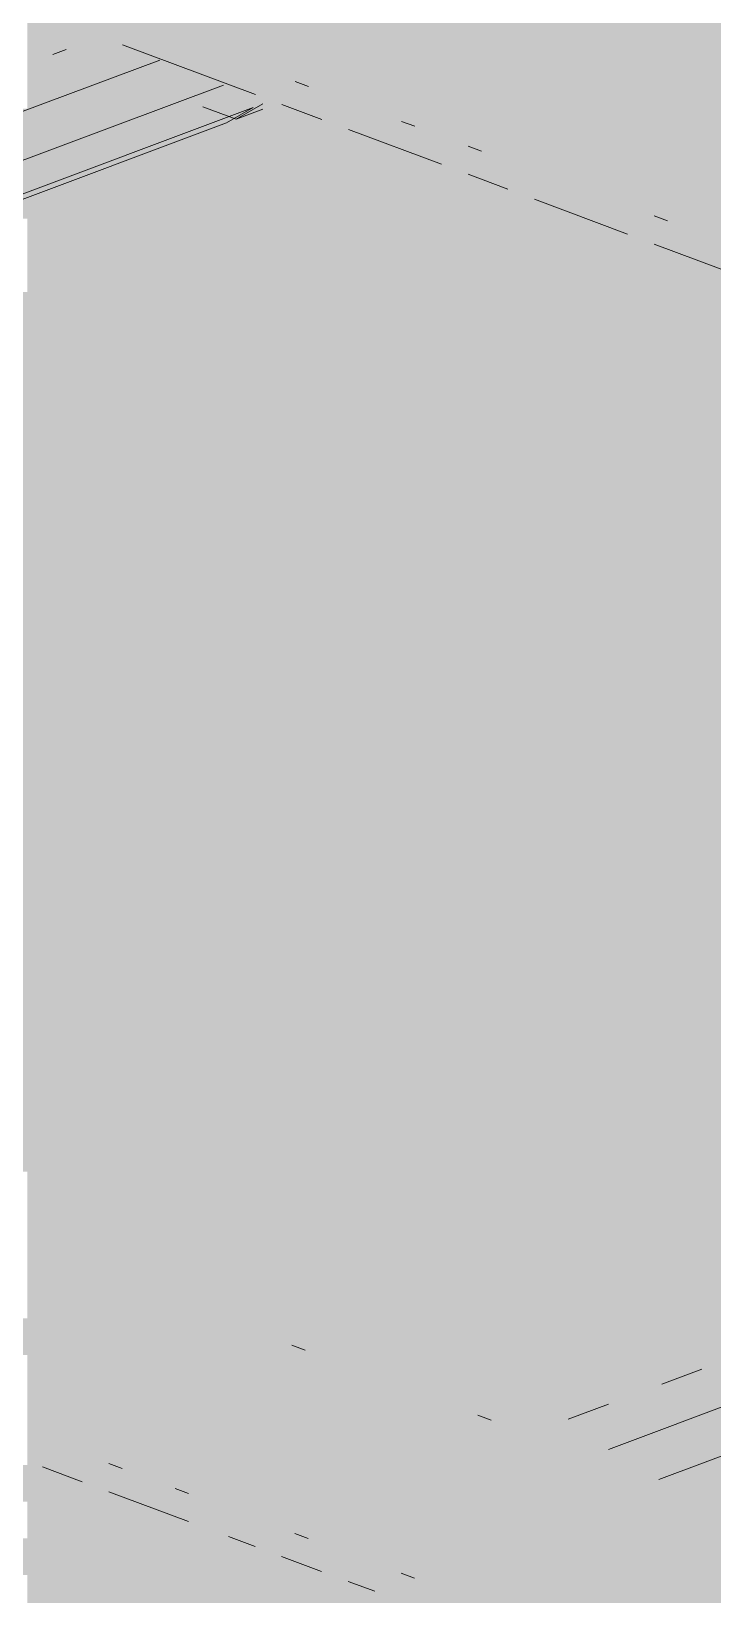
# Paper-space layout '03 3D Building and Roof' of a CAD drawing. Header units: millimetres. Extents: x 5 to 415, y 5 to 292.
# Drawn here: x 140.75 to 143.94, y 85.85 to 93.16 of the extents above; entities that cross this region are included whole.
import ezdxf

# ---------------------------------------------------------------- set-up
doc = ezdxf.new("R2010")
doc.units = ezdxf.units.MM
doc.layers.add('EXISTING', color=7, linetype='Continuous')
doc.layers.add('IMAGES', color=7, linetype='Continuous')

# ---------------------------------------------------------------- blocks, each defined once
blk = doc.blocks.new('SHEET_03')
at = {"layer": 'EXISTING', "color": 250, "lineweight": 9}
for p, q in [((140.854, 93.0526), (140.9165, 93.076)), ((141.8011, 92.8657), (141.1793, 93.0986)), ((133.731, 90.1716), (141.3539, 93.0272)), ((141.9876, 92.9269), (142.0498, 92.9036)), ((141.6515, 92.9103), (134.0911, 90.0781)), ((134.2308, 89.9735), (141.7912, 92.8057)), ((141.5562, 92.808), (141.7107, 92.7501)), ((141.7912, 92.8057), (141.6662, 92.7334)), ((141.7107, 92.7501), (141.8357, 92.8223)), ((141.7107, 92.7501), (141.8357, 92.7969)), ((142.112, 92.7492), (141.9254, 92.8191)), ((134.2933, 89.9715), (141.6662, 92.7334)), ((142.6716, 92.5396), (142.2363, 92.7026)), ((142.485, 92.7406), (142.5472, 92.7173)), ((142.7959, 92.6241), (142.8581, 92.6008)), ((142.9824, 92.4231), (142.7959, 92.493)), ((143.542, 92.2135), (143.1068, 92.3765)), ((143.6664, 92.298), (143.7286, 92.2747)), ((144.3504, 91.9107), (143.6664, 92.1669)), ((143.4521, 86.53), (151.1375, 89.409)), ((151.4976, 89.3155), (143.6873, 86.3897)), ((142.0338, 86.9941), (141.9716, 87.0174)), ((143.702, 86.8363), (143.8895, 86.9065)), ((143.2646, 86.6725), (143.4521, 86.7427)), ((142.9043, 86.668), (142.8421, 86.6913)), ((140.9916, 86.3794), (140.805, 86.4493)), ((141.1159, 86.4639), (141.1781, 86.4406)), ((141.4268, 86.3474), (141.489, 86.3241)), ((141.489, 86.193), (141.1159, 86.3328)), ((141.7999, 86.0766), (141.6755, 86.1232)), ((141.9864, 86.1378), (142.0486, 86.1145)), ((142.1108, 85.9601), (141.9242, 86.03)), ((142.3595, 85.8669), (142.2351, 85.9135)), ((142.4838, 85.9515), (142.546, 85.9282))]:
    blk.add_line(p, q, dxfattribs=at)
at = {"layer": 'IMAGES', "color": 7}
for points in [[(140.7349, 93.1429), (140.9063, 93.1429), (140.7349, 93.3143), (140.9063, 93.3143)], [(140.9063, 92.9714), (141.0777, 92.9714), (140.9063, 93.3143), (141.0777, 93.3143)], [(141.0777, 93.1429), (141.249, 93.1429), (141.0777, 93.3143), (141.249, 93.3143)], [(141.249, 93.1429), (141.4204, 93.1429), (141.249, 93.3143), (141.4204, 93.3143)], [(141.4204, 93.1429), (141.5918, 93.1429), (141.4204, 93.3143), (141.5918, 93.3143)], [(141.5918, 93.1429), (141.7631, 93.1429), (141.5918, 93.3143), (141.7631, 93.3143)], [(141.7631, 93.1429), (141.9345, 93.1429), (141.7631, 93.3143), (141.9345, 93.3143)], [(141.9345, 93.1429), (142.2772, 93.1429), (141.9345, 93.3143), (142.2772, 93.3143)], [(142.2772, 93.1429), (142.6199, 93.1429), (142.2772, 93.3143), (142.6199, 93.3143)], [(142.6199, 93.1429), (144.3336, 93.1429), (142.6199, 93.3143), (144.3336, 93.3143)], [(140.7349, 92.8), (140.9063, 92.8), (140.7349, 93.1429), (140.9063, 93.1429)], [(141.0777, 92.9714), (141.4204, 92.9714), (141.0777, 93.1429), (141.4204, 93.1429)], [(141.4204, 92.9714), (141.7631, 92.9714), (141.4204, 93.1429), (141.7631, 93.1429)], [(141.7631, 92.9714), (141.9345, 92.9714), (141.7631, 93.1429), (141.9345, 93.1429)], [(141.9345, 92.9714), (142.6199, 92.9714), (141.9345, 93.1429), (142.6199, 93.1429)], [(142.6199, 92.9714), (142.9627, 92.9714), (142.6199, 93.1429), (142.9627, 93.1429)], [(142.9627, 92.9714), (144.6763, 92.9714), (142.9627, 93.1429), (144.6763, 93.1429)], [(140.9063, 92.8), (141.0777, 92.8), (140.9063, 92.9714), (141.0777, 92.9714)], [(141.0777, 92.8), (141.249, 92.8), (141.0777, 92.9714), (141.249, 92.9714)], [(141.249, 92.8), (141.4204, 92.8), (141.249, 92.9714), (141.4204, 92.9714)], [(141.4204, 92.8), (141.5918, 92.8), (141.4204, 92.9714), (141.5918, 92.9714)], [(141.5918, 92.8), (141.7631, 92.8), (141.5918, 92.9714), (141.7631, 92.9714)], [(141.7631, 92.8), (142.1058, 92.8), (141.7631, 92.9714), (142.1058, 92.9714)], [(142.1058, 92.8), (142.2772, 92.8), (142.1058, 92.9714), (142.2772, 92.9714)], [(142.2772, 92.8), (142.4486, 92.8), (142.2772, 92.9714), (142.4486, 92.9714)], [(142.4486, 92.8), (142.9627, 92.8), (142.4486, 92.9714), (142.9627, 92.9714)], [(142.9627, 92.8), (143.134, 92.8), (142.9627, 92.9714), (143.134, 92.9714)], [(143.134, 92.8), (143.3054, 92.8), (143.134, 92.9714), (143.3054, 92.9714)], [(143.3054, 92.8), (143.4767, 92.8), (143.3054, 92.9714), (143.4767, 92.9714)], [(143.4767, 92.8), (145.1904, 92.8), (143.4767, 92.9714), (145.1904, 92.9714)], [(140.5636, 92.6286), (141.0777, 92.6286), (140.5636, 92.8), (141.0777, 92.8)], [(141.0777, 92.6286), (141.249, 92.6286), (141.0777, 92.8), (141.249, 92.8)], [(141.249, 92.6286), (141.4204, 92.6286), (141.249, 92.8), (141.4204, 92.8)], [(141.4204, 92.4571), (141.5918, 92.4571), (141.4204, 92.8), (141.5918, 92.8)], [(141.5918, 92.6286), (141.9345, 92.6286), (141.5918, 92.8), (141.9345, 92.8)], [(141.9345, 92.6286), (142.1058, 92.6286), (141.9345, 92.8), (142.1058, 92.8)], [(142.1058, 92.6286), (142.2772, 92.6286), (142.1058, 92.8), (142.2772, 92.8)], [(142.2772, 92.4571), (142.6199, 92.4571), (142.2772, 92.8), (142.6199, 92.8)], [(142.6199, 92.6286), (142.7913, 92.6286), (142.6199, 92.8), (142.7913, 92.8)], [(142.7913, 92.6286), (142.9627, 92.6286), (142.7913, 92.8), (142.9627, 92.8)], [(142.9627, 92.6286), (143.134, 92.6286), (142.9627, 92.8), (143.134, 92.8)], [(143.134, 92.6286), (143.3054, 92.6286), (143.134, 92.8), (143.3054, 92.8)], [(143.3054, 92.6286), (143.4767, 92.6286), (143.3054, 92.8), (143.4767, 92.8)], [(143.4767, 92.6286), (143.6481, 92.6286), (143.4767, 92.8), (143.6481, 92.8)], [(143.6481, 92.6286), (143.8195, 92.6286), (143.6481, 92.8), (143.8195, 92.8)], [(143.8195, 92.6286), (143.9908, 92.6286), (143.8195, 92.8), (143.9908, 92.8)], [(140.3922, 92.4571), (141.0777, 92.4571), (140.3922, 92.6286), (141.0777, 92.6286)], [(141.0777, 92.4571), (141.4204, 92.4571), (141.0777, 92.6286), (141.4204, 92.6286)], [(141.5918, 92.4571), (141.7631, 92.4571), (141.5918, 92.6286), (141.7631, 92.6286)], [(141.7631, 92.4571), (142.1058, 92.4571), (141.7631, 92.6286), (142.1058, 92.6286)], [(142.1058, 92.4571), (142.2772, 92.4571), (142.1058, 92.6286), (142.2772, 92.6286)], [(142.6199, 92.4571), (142.7913, 92.4571), (142.6199, 92.6286), (142.7913, 92.6286)], [(142.7913, 92.2857), (143.134, 92.2857), (142.7913, 92.6286), (143.134, 92.6286)], [(143.134, 92.4571), (143.3054, 92.4571), (143.134, 92.6286), (143.3054, 92.6286)], [(143.3054, 92.4571), (143.4767, 92.4571), (143.3054, 92.6286), (143.4767, 92.6286)], [(143.4767, 92.4571), (143.8195, 92.4571), (143.4767, 92.6286), (143.8195, 92.6286)], [(143.8195, 92.2857), (143.9908, 92.2857), (143.8195, 92.6286), (143.9908, 92.6286)], [(140.3922, 92.2857), (140.9063, 92.2857), (140.3922, 92.4571), (140.9063, 92.4571)], [(140.9063, 92.2857), (141.0777, 92.2857), (140.9063, 92.4571), (141.0777, 92.4571)], [(141.0777, 92.2857), (141.249, 92.2857), (141.0777, 92.4571), (141.249, 92.4571)], [(141.249, 92.2857), (141.4204, 92.2857), (141.249, 92.4571), (141.4204, 92.4571)], [(141.4204, 92.2857), (141.7631, 92.2857), (141.4204, 92.4571), (141.7631, 92.4571)], [(141.7631, 92.2857), (142.1058, 92.2857), (141.7631, 92.4571), (142.1058, 92.4571)], [(142.1058, 92.2857), (142.2772, 92.2857), (142.1058, 92.4571), (142.2772, 92.4571)], [(142.2772, 92.2857), (142.4486, 92.2857), (142.2772, 92.4571), (142.4486, 92.4571)], [(142.4486, 92.2857), (142.6199, 92.2857), (142.4486, 92.4571), (142.6199, 92.4571)], [(142.6199, 92.2857), (142.7913, 92.2857), (142.6199, 92.4571), (142.7913, 92.4571)], [(143.134, 92.2857), (143.4767, 92.2857), (143.134, 92.4571), (143.4767, 92.4571)], [(143.4767, 92.2857), (143.6481, 92.2857), (143.4767, 92.4571), (143.6481, 92.4571)], [(143.6481, 92.2857), (143.8195, 92.2857), (143.6481, 92.4571), (143.8195, 92.4571)], [(140.7349, 92.1143), (140.9063, 92.1143), (140.7349, 92.2857), (140.9063, 92.2857)], [(140.9063, 92.1143), (141.249, 92.1143), (140.9063, 92.2857), (141.249, 92.2857)], [(141.249, 92.1143), (141.4204, 92.1143), (141.249, 92.2857), (141.4204, 92.2857)], [(141.4204, 92.1143), (142.4486, 92.1143), (141.4204, 92.2857), (142.4486, 92.2857)], [(142.4486, 92.1143), (142.7913, 92.1143), (142.4486, 92.2857), (142.7913, 92.2857)], [(142.7913, 92.1143), (142.9627, 92.1143), (142.7913, 92.2857), (142.9627, 92.2857)], [(142.9627, 92.1143), (143.134, 92.1143), (142.9627, 92.2857), (143.134, 92.2857)], [(143.134, 92.1143), (143.3054, 92.1143), (143.134, 92.2857), (143.3054, 92.2857)], [(143.3054, 92.1143), (143.8195, 92.1143), (143.3054, 92.2857), (143.8195, 92.2857)], [(143.8195, 92.1143), (143.9908, 92.1143), (143.8195, 92.2857), (143.9908, 92.2857)], [(140.7349, 91.9429), (140.9063, 91.9429), (140.7349, 92.1143), (140.9063, 92.1143)], [(140.9063, 91.9429), (142.9627, 91.9429), (140.9063, 92.1143), (142.9627, 92.1143)], [(142.9627, 91.9429), (143.134, 91.9429), (142.9627, 92.1143), (143.134, 92.1143)], [(143.134, 91.9429), (143.3054, 91.9429), (143.134, 92.1143), (143.3054, 92.1143)], [(143.3054, 91.9429), (143.6481, 91.9429), (143.3054, 92.1143), (143.6481, 92.1143)], [(143.6481, 91.9429), (143.8195, 91.9429), (143.6481, 92.1143), (143.8195, 92.1143)], [(143.8195, 91.9429), (143.9908, 91.9429), (143.8195, 92.1143), (143.9908, 92.1143)], [(140.3922, 91.7714), (143.6481, 91.7714), (140.3922, 91.9429), (143.6481, 91.9429)], [(143.6481, 91.7714), (143.8195, 91.7714), (143.6481, 91.9429), (143.8195, 91.9429)], [(143.8195, 91.7714), (144.1622, 91.7714), (143.8195, 91.9429), (144.1622, 91.9429)], [(140.0495, 91.6), (143.8195, 91.6), (140.0495, 91.7714), (143.8195, 91.7714)], [(143.8195, 91.6), (143.9908, 91.6), (143.8195, 91.7714), (143.9908, 91.7714)], [(139.364, 91.4286), (144.3336, 91.4286), (139.364, 91.6), (144.3336, 91.6)], [(139.1927, 91.2571), (144.8477, 91.2571), (139.1927, 91.4286), (144.8477, 91.4286)], [(138.6786, 91.0857), (145.1904, 91.0857), (138.6786, 91.2571), (145.1904, 91.2571)], [(137.9931, 90.9143), (145.8758, 90.9143), (137.9931, 91.0857), (145.8758, 91.0857)], [(137.6504, 90.7429), (146.2186, 90.7429), (137.6504, 90.9143), (146.2186, 90.9143)], [(137.1363, 90.5714), (146.7326, 90.5714), (137.1363, 90.7429), (146.7326, 90.7429)], [(136.7936, 90.4), (147.2467, 90.4), (136.7936, 90.5714), (147.2467, 90.5714)], [(136.4509, 90.2286), (147.5895, 90.2286), (136.4509, 90.4), (147.5895, 90.4)], [(135.7654, 90.0571), (148.1036, 90.0571), (135.7654, 90.2286), (148.1036, 90.2286)], [(135.4227, 89.8857), (148.4463, 89.8857), (135.4227, 90.0571), (148.4463, 90.0571)], [(135.4227, 89.7143), (148.9604, 89.7143), (135.4227, 89.8857), (148.9604, 89.8857)], [(135.7654, 89.5429), (149.4745, 89.5429), (135.7654, 89.7143), (149.4745, 89.7143)], [(136.2795, 89.3714), (149.6458, 89.3714), (136.2795, 89.5429), (149.6458, 89.5429)], [(136.4509, 89.2), (149.3031, 89.2), (136.4509, 89.3714), (149.3031, 89.3714)], [(137.1363, 89.0286), (148.9604, 89.0286), (137.1363, 89.2), (148.9604, 89.2)], [(137.479, 88.8571), (148.2749, 88.8571), (137.479, 89.0286), (148.2749, 89.0286)], [(137.9931, 88.6857), (147.7608, 88.6857), (137.9931, 88.8571), (147.7608, 88.8571)], [(138.6786, 88.5143), (147.4181, 88.5143), (138.6786, 88.6857), (147.4181, 88.6857)], [(139.1927, 88.3429), (146.904, 88.3429), (139.1927, 88.5143), (146.904, 88.5143)], [(139.1927, 88.1714), (146.5613, 88.1714), (139.1927, 88.3429), (146.5613, 88.3429)], [(140.0495, 88), (146.0472, 88), (140.0495, 88.1714), (146.0472, 88.1714)], [(140.3922, 87.8286), (145.5331, 87.8286), (140.3922, 88), (145.5331, 88)], [(140.7349, 87.6571), (140.9063, 87.6571), (140.7349, 87.8286), (140.9063, 87.8286)], [(140.9063, 87.6571), (145.1904, 87.6571), (140.9063, 87.8286), (145.1904, 87.8286)], [(140.7349, 87.4857), (140.9063, 87.4857), (140.7349, 87.6571), (140.9063, 87.6571)], [(140.9063, 87.4857), (141.0777, 87.4857), (140.9063, 87.6571), (141.0777, 87.6571)], [(141.0777, 87.4857), (141.4204, 87.4857), (141.0777, 87.6571), (141.4204, 87.6571)], [(141.4204, 87.4857), (144.6763, 87.4857), (141.4204, 87.6571), (144.6763, 87.6571)], [(140.7349, 87.1429), (140.9063, 87.1429), (140.7349, 87.4857), (140.9063, 87.4857)], [(140.9063, 87.3143), (141.0777, 87.3143), (140.9063, 87.4857), (141.0777, 87.4857)], [(141.0777, 87.3143), (141.4204, 87.3143), (141.0777, 87.4857), (141.4204, 87.4857)], [(141.4204, 87.3143), (141.5918, 87.3143), (141.4204, 87.4857), (141.5918, 87.4857)], [(141.5918, 87.3143), (144.3336, 87.3143), (141.5918, 87.4857), (144.3336, 87.4857)], [(140.9063, 87.1429), (141.0777, 87.1429), (140.9063, 87.3143), (141.0777, 87.3143)], [(141.0777, 87.1429), (141.249, 87.1429), (141.0777, 87.3143), (141.249, 87.3143)], [(141.249, 87.1429), (141.4204, 87.1429), (141.249, 87.3143), (141.4204, 87.3143)], [(141.4204, 87.1429), (141.5918, 87.1429), (141.4204, 87.3143), (141.5918, 87.3143)], [(141.5918, 87.1429), (141.7631, 87.1429), (141.5918, 87.3143), (141.7631, 87.3143)], [(141.7631, 87.1429), (141.9345, 87.1429), (141.7631, 87.3143), (141.9345, 87.3143)], [(141.9345, 87.1429), (142.2772, 87.1429), (141.9345, 87.3143), (142.2772, 87.3143)], [(142.2772, 87.1429), (143.6481, 87.1429), (142.2772, 87.3143), (143.6481, 87.3143)], [(143.6481, 87.1429), (144.1622, 87.1429), (143.6481, 87.3143), (144.1622, 87.3143)], [(140.3922, 86.9714), (141.0777, 86.9714), (140.3922, 87.1429), (141.0777, 87.1429)], [(141.0777, 86.9714), (141.4204, 86.9714), (141.0777, 87.1429), (141.4204, 87.1429)], [(141.4204, 86.9714), (141.5918, 86.9714), (141.4204, 87.1429), (141.5918, 87.1429)], [(141.5918, 86.9714), (141.7631, 86.9714), (141.5918, 87.1429), (141.7631, 87.1429)], [(141.7631, 86.9714), (141.9345, 86.9714), (141.7631, 87.1429), (141.9345, 87.1429)], [(141.9345, 86.9714), (142.2772, 86.9714), (141.9345, 87.1429), (142.2772, 87.1429)], [(142.2772, 86.9714), (142.4486, 86.9714), (142.2772, 87.1429), (142.4486, 87.1429)], [(142.4486, 86.9714), (142.6199, 86.9714), (142.4486, 87.1429), (142.6199, 87.1429)], [(142.6199, 86.9714), (143.3054, 86.9714), (142.6199, 87.1429), (143.3054, 87.1429)], [(143.3054, 86.9714), (143.4767, 86.9714), (143.3054, 87.1429), (143.4767, 87.1429)], [(143.4767, 86.9714), (143.6481, 86.9714), (143.4767, 87.1429), (143.6481, 87.1429)], [(143.6481, 86.9714), (143.8195, 86.9714), (143.6481, 87.1429), (143.8195, 87.1429)], [(143.8195, 86.9714), (143.9908, 86.9714), (143.8195, 87.1429), (143.9908, 87.1429)], [(140.7349, 86.8), (141.7631, 86.8), (140.7349, 86.9714), (141.7631, 86.9714)], [(141.7631, 86.8), (141.9345, 86.8), (141.7631, 86.9714), (141.9345, 86.9714)], [(141.9345, 86.8), (142.1058, 86.8), (141.9345, 86.9714), (142.1058, 86.9714)], [(142.1058, 86.8), (142.2772, 86.8), (142.1058, 86.9714), (142.2772, 86.9714)], [(142.2772, 86.8), (142.4486, 86.8), (142.2772, 86.9714), (142.4486, 86.9714)], [(142.4486, 86.8), (142.6199, 86.8), (142.4486, 86.9714), (142.6199, 86.9714)], [(142.6199, 86.8), (142.7913, 86.8), (142.6199, 86.9714), (142.7913, 86.9714)], [(142.7913, 86.8), (142.9627, 86.8), (142.7913, 86.9714), (142.9627, 86.9714)], [(142.9627, 86.8), (143.134, 86.8), (142.9627, 86.9714), (143.134, 86.9714)], [(143.134, 86.8), (143.4767, 86.8), (143.134, 86.9714), (143.4767, 86.9714)], [(143.4767, 86.8), (143.6481, 86.8), (143.4767, 86.9714), (143.6481, 86.9714)], [(143.6481, 86.8), (143.8195, 86.8), (143.6481, 86.9714), (143.8195, 86.9714)], [(143.8195, 86.6286), (143.9908, 86.6286), (143.8195, 86.9714), (143.9908, 86.9714)], [(140.7349, 86.6286), (140.9063, 86.6286), (140.7349, 86.8), (140.9063, 86.8)], [(140.9063, 86.6286), (141.249, 86.6286), (140.9063, 86.8), (141.249, 86.8)], [(141.249, 86.6286), (141.9345, 86.6286), (141.249, 86.8), (141.9345, 86.8)], [(141.9345, 86.6286), (142.1058, 86.6286), (141.9345, 86.8), (142.1058, 86.8)], [(142.1058, 86.6286), (142.6199, 86.6286), (142.1058, 86.8), (142.6199, 86.8)], [(142.6199, 86.6286), (142.7913, 86.6286), (142.6199, 86.8), (142.7913, 86.8)], [(142.7913, 86.6286), (142.9627, 86.6286), (142.7913, 86.8), (142.9627, 86.8)], [(142.9627, 86.6286), (143.134, 86.6286), (142.9627, 86.8), (143.134, 86.8)], [(143.134, 86.6286), (143.3054, 86.6286), (143.134, 86.8), (143.3054, 86.8)], [(143.3054, 86.6286), (143.4767, 86.6286), (143.3054, 86.8), (143.4767, 86.8)], [(143.4767, 86.4571), (143.6481, 86.4571), (143.4767, 86.8), (143.6481, 86.8)], [(143.6481, 86.6286), (143.8195, 86.6286), (143.6481, 86.8), (143.8195, 86.8)], [(140.7349, 86.4571), (140.9063, 86.4571), (140.7349, 86.6286), (140.9063, 86.6286)], [(140.9063, 86.4571), (141.0777, 86.4571), (140.9063, 86.6286), (141.0777, 86.6286)], [(141.0777, 86.4571), (141.249, 86.4571), (141.0777, 86.6286), (141.249, 86.6286)], [(141.249, 86.4571), (141.4204, 86.4571), (141.249, 86.6286), (141.4204, 86.6286)], [(141.4204, 86.4571), (141.5918, 86.4571), (141.4204, 86.6286), (141.5918, 86.6286)], [(141.5918, 86.4571), (142.6199, 86.4571), (141.5918, 86.6286), (142.6199, 86.6286)], [(142.6199, 86.4571), (142.7913, 86.4571), (142.6199, 86.6286), (142.7913, 86.6286)], [(142.7913, 86.4571), (142.9627, 86.4571), (142.7913, 86.6286), (142.9627, 86.6286)], [(142.9627, 86.4571), (143.134, 86.4571), (142.9627, 86.6286), (143.134, 86.6286)], [(143.134, 86.4571), (143.3054, 86.4571), (143.134, 86.6286), (143.3054, 86.6286)], [(143.3054, 86.4571), (143.4767, 86.4571), (143.3054, 86.6286), (143.4767, 86.6286)], [(143.6481, 86.4571), (143.9908, 86.4571), (143.6481, 86.6286), (143.9908, 86.6286)], [(140.5636, 86.2857), (140.9063, 86.2857), (140.5636, 86.4571), (140.9063, 86.4571)], [(140.9063, 86.2857), (141.0777, 86.2857), (140.9063, 86.4571), (141.0777, 86.4571)], [(141.0777, 86.2857), (141.249, 86.2857), (141.0777, 86.4571), (141.249, 86.4571)], [(141.249, 86.1143), (141.4204, 86.1143), (141.249, 86.4571), (141.4204, 86.4571)], [(141.4204, 86.2857), (141.7631, 86.2857), (141.4204, 86.4571), (141.7631, 86.4571)], [(141.7631, 86.2857), (142.1058, 86.2857), (141.7631, 86.4571), (142.1058, 86.4571)], [(142.1058, 86.2857), (143.134, 86.2857), (142.1058, 86.4571), (143.134, 86.4571)], [(143.134, 86.2857), (143.3054, 86.2857), (143.134, 86.4571), (143.3054, 86.4571)], [(143.3054, 86.2857), (143.4767, 86.2857), (143.3054, 86.4571), (143.4767, 86.4571)], [(143.4767, 86.2857), (143.6481, 86.2857), (143.4767, 86.4571), (143.6481, 86.4571)], [(143.6481, 86.2857), (143.8195, 86.2857), (143.6481, 86.4571), (143.8195, 86.4571)], [(143.8195, 86.2857), (143.9908, 86.2857), (143.8195, 86.4571), (143.9908, 86.4571)], [(140.7349, 86.1143), (140.9063, 86.1143), (140.7349, 86.2857), (140.9063, 86.2857)], [(140.9063, 86.1143), (141.0777, 86.1143), (140.9063, 86.2857), (141.0777, 86.2857)], [(141.0777, 86.1143), (141.249, 86.1143), (141.0777, 86.2857), (141.249, 86.2857)], [(141.4204, 86.1143), (141.5918, 86.1143), (141.4204, 86.2857), (141.5918, 86.2857)], [(141.5918, 86.1143), (141.7631, 86.1143), (141.5918, 86.2857), (141.7631, 86.2857)], [(141.7631, 86.1143), (141.9345, 86.1143), (141.7631, 86.2857), (141.9345, 86.2857)], [(141.9345, 86.1143), (142.1058, 86.1143), (141.9345, 86.2857), (142.1058, 86.2857)], [(142.1058, 86.1143), (142.2772, 86.1143), (142.1058, 86.2857), (142.2772, 86.2857)], [(142.2772, 86.1143), (142.6199, 86.1143), (142.2772, 86.2857), (142.6199, 86.2857)], [(142.6199, 86.1143), (143.4767, 86.1143), (142.6199, 86.2857), (143.4767, 86.2857)], [(143.4767, 86.1143), (143.6481, 86.1143), (143.4767, 86.2857), (143.6481, 86.2857)], [(143.6481, 86.1143), (143.9908, 86.1143), (143.6481, 86.2857), (143.9908, 86.2857)], [(140.5636, 85.9429), (140.9063, 85.9429), (140.5636, 86.1143), (140.9063, 86.1143)], [(140.9063, 85.9429), (141.0777, 85.9429), (140.9063, 86.1143), (141.0777, 86.1143)], [(141.0777, 85.7714), (141.249, 85.7714), (141.0777, 86.1143), (141.249, 86.1143)], [(141.249, 85.9429), (141.4204, 85.9429), (141.249, 86.1143), (141.4204, 86.1143)], [(141.4204, 85.9429), (141.5918, 85.9429), (141.4204, 86.1143), (141.5918, 86.1143)], [(141.5918, 85.9429), (141.7631, 85.9429), (141.5918, 86.1143), (141.7631, 86.1143)], [(141.7631, 85.9429), (142.1058, 85.9429), (141.7631, 86.1143), (142.1058, 86.1143)], [(142.1058, 85.9429), (142.2772, 85.9429), (142.1058, 86.1143), (142.2772, 86.1143)], [(142.2772, 85.9429), (142.4486, 85.9429), (142.2772, 86.1143), (142.4486, 86.1143)], [(142.4486, 85.9429), (142.6199, 85.9429), (142.4486, 86.1143), (142.6199, 86.1143)], [(142.6199, 85.9429), (142.7913, 85.9429), (142.6199, 86.1143), (142.7913, 86.1143)], [(142.7913, 85.9429), (142.9627, 85.9429), (142.7913, 86.1143), (142.9627, 86.1143)], [(142.9627, 85.9429), (143.9908, 85.9429), (142.9627, 86.1143), (143.9908, 86.1143)], [(140.7349, 85.7714), (140.9063, 85.7714), (140.7349, 85.9429), (140.9063, 85.9429)], [(140.9063, 85.7714), (141.0777, 85.7714), (140.9063, 85.9429), (141.0777, 85.9429)], [(141.249, 85.7714), (141.5918, 85.7714), (141.249, 85.9429), (141.5918, 85.9429)], [(141.5918, 85.7714), (141.7631, 85.7714), (141.5918, 85.9429), (141.7631, 85.9429)], [(141.7631, 85.7714), (141.9345, 85.7714), (141.7631, 85.9429), (141.9345, 85.9429)], [(141.9345, 85.7714), (142.2772, 85.7714), (141.9345, 85.9429), (142.2772, 85.9429)], [(142.2772, 85.7714), (142.6199, 85.7714), (142.2772, 85.9429), (142.6199, 85.9429)], [(142.6199, 85.6), (142.7913, 85.6), (142.6199, 85.9429), (142.7913, 85.9429)], [(142.7913, 85.7714), (142.9627, 85.7714), (142.7913, 85.9429), (142.9627, 85.9429)], [(142.9627, 85.7714), (144.8477, 85.7714), (142.9627, 85.9429), (144.8477, 85.9429)]]:
    blk.add_solid(points, dxfattribs=at)

psp = doc.layouts.new('03 3D Building and Roof')

# ---------------------------------------------------------------- block references
psp.add_blockref('SHEET_03', (0, 0))

doc.saveas('drawing.dxf')
